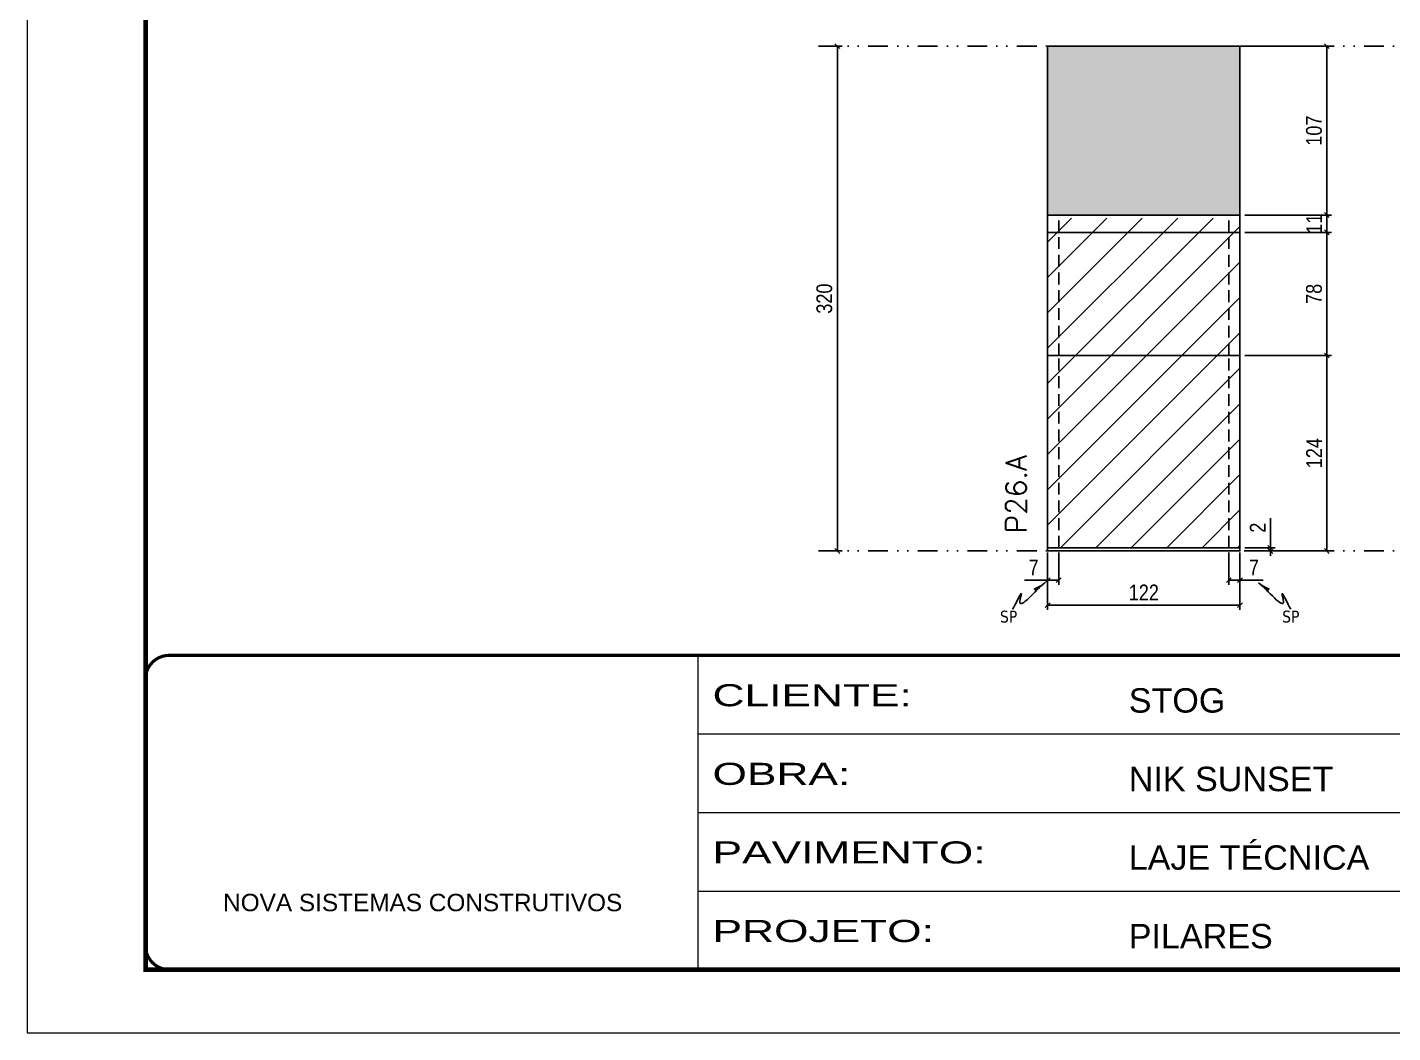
# Model space of a CAD drawing. Extents: x 808 to 7089, y -98 to 17032.
# Drawn here: x 3992 to 4858, y 9091 to 9728 of the extents above; entities that cross this region are included whole.
import ezdxf

# ---------------------------------------------------------------- set-up
doc = ezdxf.new("R2010")
doc.units = 0
for name, pattern in [('CONTINUO', [0]), ('DASHED', [0.75, 0.5, -0.25]), ('DIVIDE2', [0.625, 0.25, -0.125, 0, -0.125, 0, -0.125]), ('HIDDEN', [0.375, 0.25, -0.125])]:
    doc.linetypes.add(name, pattern=pattern)
for name, color, linetype in [('COTA', 241, 'Continuous'), ('Nível', 160, 'Continuous'), ('Painéis', 200, 'Continuous'), ('Sarrafo de Pressão', 42, 'HIDDEN'), ('texto', 7, 'Continuous')]:
    doc.layers.add(name, color=color, linetype=linetype)
for name, color, linetype, lineweight in [('Folhas', 255, 'Continuous', 9), ('REAPROVEITAMENTO', 251, 'Continuous', 9), ('SARRAFO DE PRESSAO', 251, 'DASHED', 9), ('Texto Seção', 7, 'Continuous', 15)]:
    doc.layers.add(name, color=color, linetype=linetype, lineweight=lineweight)
doc.styles.add('ARIAL', font='arial.ttf')
doc.styles.add('COTA TECNICA', font='techl___.ttf', dxfattribs={"height": 10})
doc.styles.add('COTA TECNICA-50', font='techl___.ttf', dxfattribs={"height": 10})
doc.styles.add('REGUA-120', font='ROMANS.shx', dxfattribs={"height": 15})
doc.styles.get("Standard").update_dxf_attribs({"font": 'arial.ttf'})
doc.styles.add('Tecnologia', font='')
doc.styles.get('Tecnologia').set_extended_font_data('Forgotten Futurist')
doc.dimstyles.new('COTA PAINEL-50', dxfattribs={"dimtxt": 10, "dimasz": 3, "dimexe": 3, "dimexo": 3, "dimgap": 3, "dimtad": 1, "dimdec": 1, "dimzin": 12, "dimdsep": 46, "dimtxsty": 'COTA TECNICA-50', "dimblk1": 'OBLIQUE', "dimblk2": 'OBLIQUE', "dimsah": 1, "dimcen": 0.9, "dimclrd": 4, "dimclre": 4, "dimclrt": 240, "dimadec": 1, "dimazin": 3, "dimtfac": 1, "dimtdec": 1, "dimtmove": 0, "dimatfit": 3, "dimfxl": 1, "dimtolj": 1, "dimtzin": 12, "dimarcsym": 0})
doc.dimstyles.new('PAINEL', dxfattribs={"dimtxt": 10, "dimasz": 3, "dimexe": 3, "dimexo": 3, "dimgap": 3, "dimtad": 1, "dimdec": 1, "dimzin": 12, "dimdsep": 46, "dimtxsty": 'COTA TECNICA', "dimblk1": 'OBLIQUE', "dimblk2": 'OBLIQUE', "dimsah": 1, "dimcen": 0.9, "dimclrd": 4, "dimclre": 4, "dimclrt": 240, "dimadec": 1, "dimazin": 3, "dimtfac": 1, "dimtdec": 1, "dimtmove": 0, "dimatfit": 3, "dimfxl": 1, "dimtolj": 1, "dimtzin": 12, "dimarcsym": 0})
doc.dimstyles.get("Standard").update_dxf_attribs({"dimtxt": 0.18, "dimasz": 0.18, "dimexe": 0.18, "dimexo": 0.0625, "dimgap": 0.09, "dimtad": 0, "dimtih": 1, "dimtoh": 1, "dimdec": 4, "dimzin": 0, "dimdsep": 46, "dimtxsty": 'Standard', "dimcen": 0.09, "dimadec": 0, "dimazin": 0, "dimtfac": 1, "dimtdec": 4, "dimtofl": 0, "dimtmove": 0, "dimatfit": 3, "dimfxl": 1, "dimtolj": 1, "dimtzin": 0, "dimarcsym": 0})

# ---------------------------------------------------------------- blocks, each defined once
blk = doc.blocks.new('9999999999')
at = {"color": 30, "linetype": 'CONTINUO'}
for p, q in [((98564.56, 34230.21), (98564.56, 34429.45)), ((98564.56, 34379.64), (99583.98, 34379.64)), ((98564.56, 34329.83), (99487.98, 34329.83)), ((98564.56, 34280.02), (99487.98, 34280.02))]:
    blk.add_line(p, q, dxfattribs=at)
at = {"color": 30, "linetype": 'CONTINUO', "const_width": 2}
blk.add_lwpolyline([(99583.98, 34230.21), (99583.98, 34414.45, 0.414214), (99568.98, 34429.45), (98228.98, 34429.45, 0.414214), (98213.98, 34414.45), (98213.98, 34245.21, 0.414214), (98228.98, 34230.21), (99583.98, 34230.21)], format="xyb", dxfattribs=at)
at = {"layer": 'Folhas'}
blk.add_lwpolyline([(98138.98, 34190.21), (99623.98, 34190.21), (99623.98, 35240.21), (98138.98, 35240.21)], close=True, dxfattribs=at)
at = {"layer": 'Folhas', "color": 30, "const_width": 3}
blk.add_lwpolyline([(98213.98, 34230.21), (99583.98, 34230.21), (99583.98, 35200.21), (98213.98, 35200.21)], close=True, dxfattribs=at)
at = {"color": 7, "linetype": 'Continuous', "ltscale": 5, "style": 'ARIAL'}
for s, height, p in [('STOG', 15.483, (98837.68, 34393.13)), ('NIK SUNSET', 15.483, (98837.68, 34343.32)), ('LAJE TÉCNICA', 15.4829, (98837.68, 34293.51)), ('NOVA SISTEMAS CONSTRUTIVOS', 11.0592, (98263.19, 34267.21)), ('PILARES', 15.483, (98837.68, 34243.7))]:
    blk.add_text(s, height=height, dxfattribs=at).set_placement(p)
at = {"layer": 'Folhas', "color": 7, "style": 'Tecnologia', "width": 1.5}
for s, p in [('CLIENTE:', (98573.65, 34397.17)), ('OBRA:', (98573.65, 34347.31)), ('PAVIMENTO:', (98573.65, 34297.5)), ('PROJETO:', (98573.65, 34247.69))]:
    blk.add_text(s, height=14, dxfattribs=at).set_placement(p)
blk = doc.blocks.new('_Oblique')
at = {"color": 0, "linetype": 'ByBlock', "lineweight": -2}
blk.add_line((-0.5, -0.5), (0.5, 0.5), dxfattribs=at)
blk = doc.blocks.new('*D931')
at = {"layer": 'COTA', "color": 4, "lineweight": -2, "transparency": 16777216}
for p, q in [((4496.66, 9716.44), (4508.51, 9716.44)), ((4505.51, 9396.44), (4505.51, 9716.44)), ((4496.66, 9396.44), (4508.51, 9396.44))]:
    blk.add_line(p, q, dxfattribs=at)
at = {"layer": 'Defpoints', "color": 0, "transparency": 16777216}
for p in [(4493.66, 9716.44), (4505.51, 9716.44), (4493.66, 9396.44)]:
    blk.add_point(p, dxfattribs=at)
at = {"layer": 'COTA', "color": 4, "lineweight": -2, "transparency": 16777216, "xscale": 3, "yscale": 3, "zscale": 3}
for p, rotation in [((4505.51, 9716.44), 90), ((4505.51, 9396.44), 270)]:
    blk.add_blockref('_Oblique', p, dxfattribs=dict(at, rotation=rotation))
at = {"layer": 'COTA', "color": 240, "transparency": 16777216, "insert": (4497.29, 9556.44), "char_height": 10, "attachment_point": 5, "rotation": 90, "style": 'COTA TECNICA-50'}
blk.add_mtext('\\A1;320', dxfattribs=at)
blk = doc.blocks.new('*D907')
at = {"layer": 'COTA', "color": 4, "lineweight": -2, "transparency": 16777216}
for p, q in [((4638.93, 9395.44), (4638.93, 9359.08)), ((4760.93, 9395.44), (4760.93, 9359.08)), ((4760.93, 9362.08), (4638.93, 9362.08))]:
    blk.add_line(p, q, dxfattribs=at)
at = {"layer": 'Defpoints', "color": 0, "transparency": 16777216}
for p in [(4638.93, 9398.44), (4760.93, 9398.44), (4638.93, 9362.08)]:
    blk.add_point(p, dxfattribs=at)
at = {"layer": 'COTA', "color": 4, "lineweight": -2, "transparency": 16777216, "xscale": 3, "yscale": 3, "zscale": 3, "rotation": 180}
blk.add_blockref('_Oblique', (4638.93, 9362.08), dxfattribs=at)
at = {"layer": 'COTA', "color": 4, "lineweight": -2, "transparency": 16777216, "xscale": 3, "yscale": 3, "zscale": 3}
blk.add_blockref('_Oblique', (4760.93, 9362.08), dxfattribs=at)
at = {"layer": 'COTA', "color": 240, "transparency": 16777216, "insert": (4699.93, 9370.14), "char_height": 10, "attachment_point": 5, "style": 'COTA TECNICA'}
blk.add_mtext('\\A1;122', dxfattribs=at)
blk = doc.blocks.new('*D908')
at = {"layer": 'COTA', "color": 4, "lineweight": -2, "transparency": 16777216}
for p, q in [((4753.93, 9395.44), (4753.93, 9374.93)), ((4760.93, 9393.44), (4760.93, 9374.93)), ((4753.93, 9377.93), (4760.93, 9377.93)), ((4760.93, 9377.93), (4775.66, 9377.93))]:
    blk.add_line(p, q, dxfattribs=at)
at = {"layer": 'Defpoints', "color": 0, "transparency": 16777216}
for p in [(4753.93, 9398.44), (4760.93, 9396.44), (4760.93, 9377.93)]:
    blk.add_point(p, dxfattribs=at)
at = {"layer": 'COTA', "color": 4, "lineweight": -2, "transparency": 16777216, "xscale": 3, "yscale": 3, "zscale": 3, "rotation": 180}
blk.add_blockref('_Oblique', (4753.93, 9377.93), dxfattribs=at)
at = {"layer": 'COTA', "color": 4, "lineweight": -2, "transparency": 16777216, "xscale": 3, "yscale": 3, "zscale": 3}
blk.add_blockref('_Oblique', (4760.93, 9377.93), dxfattribs=at)
at = {"layer": 'COTA', "color": 240, "transparency": 16777216, "insert": (4769.8, 9386), "char_height": 10, "attachment_point": 5, "style": 'COTA TECNICA-50'}
blk.add_mtext('\\A1;7', dxfattribs=at)
blk = doc.blocks.new('*D909')
at = {"layer": 'COTA', "color": 4, "lineweight": -2, "transparency": 16777216}
for p, q in [((4638.93, 9393.44), (4638.93, 9374.93)), ((4645.93, 9395.44), (4645.93, 9374.93)), ((4638.93, 9377.93), (4624.2, 9377.93)), ((4645.93, 9377.93), (4638.93, 9377.93))]:
    blk.add_line(p, q, dxfattribs=at)
at = {"layer": 'Defpoints', "color": 0, "transparency": 16777216}
for p in [(4645.93, 9398.44), (4638.93, 9396.44), (4638.93, 9377.93)]:
    blk.add_point(p, dxfattribs=at)
at = {"layer": 'COTA', "color": 4, "lineweight": -2, "transparency": 16777216, "xscale": 3, "yscale": 3, "zscale": 3, "rotation": 180}
blk.add_blockref('_Oblique', (4638.93, 9377.93), dxfattribs=at)
at = {"layer": 'COTA', "color": 4, "lineweight": -2, "transparency": 16777216, "xscale": 3, "yscale": 3, "zscale": 3}
blk.add_blockref('_Oblique', (4645.93, 9377.93), dxfattribs=at)
at = {"layer": 'COTA', "color": 240, "transparency": 16777216, "insert": (4630.07, 9386), "char_height": 10, "attachment_point": 5, "style": 'COTA TECNICA-50'}
blk.add_mtext('\\A1;7', dxfattribs=at)
blk = doc.blocks.new('*D910')
at = {"layer": 'COTA', "color": 4, "linetype": 'ByBlock', "lineweight": -2, "transparency": 16777216}
for p, q in [((4763.93, 9520.44), (4819.01, 9520.44)), ((4816.01, 9396.44), (4816.01, 9520.44)), ((4763.93, 9396.44), (4819.01, 9396.44))]:
    blk.add_line(p, q, dxfattribs=at)
at = {"layer": 'Defpoints', "color": 0, "linetype": 'ByBlock', "transparency": 16777216}
for p in [(4760.93, 9520.44), (4816.01, 9520.44), (4760.93, 9396.44)]:
    blk.add_point(p, dxfattribs=at)
at = {"layer": 'COTA', "color": 4, "linetype": 'ByBlock', "lineweight": -2, "transparency": 16777216, "xscale": 3, "yscale": 3, "zscale": 3}
for p, rotation in [((4816.01, 9520.44), 90), ((4816.01, 9396.44), 270)]:
    blk.add_blockref('_Oblique', p, dxfattribs=dict(at, rotation=rotation))
at = {"layer": 'COTA', "color": 240, "linetype": 'ByBlock', "transparency": 16777216, "insert": (4807.94, 9458.44), "char_height": 10, "attachment_point": 5, "rotation": 90, "style": 'COTA TECNICA'}
blk.add_mtext('\\A1;124', dxfattribs=at)
blk = doc.blocks.new('*D911')
at = {"layer": 'COTA', "color": 4, "lineweight": -2, "transparency": 16777216}
for p, q in [((4780.19, 9398.44), (4780.19, 9417.24)), ((4763.93, 9398.44), (4783.19, 9398.44)), ((4780.19, 9396.44), (4780.19, 9398.44)), ((4763.93, 9396.44), (4783.19, 9396.44)), ((4780.19, 9396.44), (4780.19, 9393.44))]:
    blk.add_line(p, q, dxfattribs=at)
at = {"layer": 'Defpoints', "color": 0, "transparency": 16777216}
for p in [(4760.93, 9398.44), (4760.93, 9396.44), (4780.19, 9396.44)]:
    blk.add_point(p, dxfattribs=at)
at = {"layer": 'COTA', "color": 4, "lineweight": -2, "transparency": 16777216, "xscale": 3, "yscale": 3, "zscale": 3}
for p, rotation in [((4780.19, 9398.44), 270), ((4780.19, 9396.44), 90)]:
    blk.add_blockref('_Oblique', p, dxfattribs=dict(at, rotation=rotation))
at = {"layer": 'COTA', "color": 240, "transparency": 16777216, "insert": (4772.19, 9411.19), "char_height": 10, "attachment_point": 5, "rotation": 90, "style": 'COTA TECNICA-50'}
blk.add_mtext('\\A1;2', dxfattribs=at)
blk = doc.blocks.new('*D912')
at = {"layer": 'COTA', "color": 4, "linetype": 'ByBlock', "lineweight": -2, "transparency": 16777216}
for p, q in [((4763.93, 9520.44), (4819.01, 9520.44)), ((4816.01, 9396.44), (4816.01, 9520.44)), ((4763.93, 9396.44), (4819.01, 9396.44))]:
    blk.add_line(p, q, dxfattribs=at)
at = {"layer": 'Defpoints', "color": 0, "linetype": 'ByBlock', "transparency": 16777216}
for p in [(4760.93, 9520.44), (4816.01, 9520.44), (4760.93, 9396.44)]:
    blk.add_point(p, dxfattribs=at)
at = {"layer": 'COTA', "color": 4, "linetype": 'ByBlock', "lineweight": -2, "transparency": 16777216, "xscale": 3, "yscale": 3, "zscale": 3}
for p, rotation in [((4816.01, 9520.44), 90), ((4816.01, 9396.44), 270)]:
    blk.add_blockref('_Oblique', p, dxfattribs=dict(at, rotation=rotation))
at = {"layer": 'COTA', "color": 240, "linetype": 'ByBlock', "transparency": 16777216, "insert": (4807.94, 9458.44), "char_height": 10, "attachment_point": 5, "rotation": 90, "style": 'COTA TECNICA'}
blk.add_mtext('\\A1;124', dxfattribs=at)
blk = doc.blocks.new('*D913')
at = {"layer": 'COTA', "color": 4, "lineweight": -2, "transparency": 16777216}
for p, q in [((4763.93, 9598.44), (4819.01, 9598.44)), ((4816.01, 9520.44), (4816.01, 9598.44)), ((4763.93, 9520.44), (4819.01, 9520.44))]:
    blk.add_line(p, q, dxfattribs=at)
at = {"layer": 'Defpoints', "color": 0, "transparency": 16777216}
for p in [(4760.93, 9598.44), (4816.01, 9598.44), (4760.93, 9520.44)]:
    blk.add_point(p, dxfattribs=at)
at = {"layer": 'COTA', "color": 4, "lineweight": -2, "transparency": 16777216, "xscale": 3, "yscale": 3, "zscale": 3}
for p, rotation in [((4816.01, 9598.44), 90), ((4816.01, 9520.44), 270)]:
    blk.add_blockref('_Oblique', p, dxfattribs=dict(at, rotation=rotation))
at = {"layer": 'COTA', "color": 240, "transparency": 16777216, "insert": (4807.92, 9559.44), "char_height": 10, "attachment_point": 5, "rotation": 90, "style": 'COTA TECNICA-50'}
blk.add_mtext('\\A1;78', dxfattribs=at)
blk = doc.blocks.new('*D914')
at = {"layer": 'COTA', "color": 4, "lineweight": -2, "transparency": 16777216}
for p, q in [((4729.93, 9716.44), (4819.01, 9716.44)), ((4816.01, 9609.44), (4816.01, 9716.44)), ((4763.93, 9609.44), (4819.01, 9609.44))]:
    blk.add_line(p, q, dxfattribs=at)
at = {"layer": 'Defpoints', "color": 0, "transparency": 16777216}
for p in [(4726.93, 9716.44), (4816.01, 9716.44), (4760.93, 9609.44)]:
    blk.add_point(p, dxfattribs=at)
at = {"layer": 'COTA', "color": 4, "lineweight": -2, "transparency": 16777216, "xscale": 3, "yscale": 3, "zscale": 3}
for p, rotation in [((4816.01, 9716.44), 90), ((4816.01, 9609.44), 270)]:
    blk.add_blockref('_Oblique', p, dxfattribs=dict(at, rotation=rotation))
at = {"layer": 'COTA', "color": 240, "transparency": 16777216, "insert": (4807.91, 9662.94), "char_height": 10, "attachment_point": 5, "rotation": 90, "style": 'COTA TECNICA-50'}
blk.add_mtext('\\A1;107', dxfattribs=at)
blk = doc.blocks.new('*D915')
at = {"layer": 'COTA', "color": 4, "lineweight": -2, "transparency": 16777216}
for p, q in [((4763.93, 9609.44), (4819.01, 9609.44)), ((4816.01, 9609.44), (4816.01, 9598.44)), ((4763.93, 9598.44), (4819.01, 9598.44))]:
    blk.add_line(p, q, dxfattribs=at)
at = {"layer": 'Defpoints', "color": 0, "transparency": 16777216}
for p in [(4760.93, 9609.44), (4760.93, 9598.44), (4816.01, 9598.44)]:
    blk.add_point(p, dxfattribs=at)
at = {"layer": 'COTA', "color": 4, "lineweight": -2, "transparency": 16777216, "xscale": 3, "yscale": 3, "zscale": 3}
for p, rotation in [((4816.01, 9609.44), 90), ((4816.01, 9598.44), 270)]:
    blk.add_blockref('_Oblique', p, dxfattribs=dict(at, rotation=rotation))
at = {"layer": 'COTA', "color": 240, "transparency": 16777216, "insert": (4807.96, 9603.94), "char_height": 10, "attachment_point": 5, "rotation": 90, "style": 'COTA TECNICA-50'}
blk.add_mtext('\\A1;11', dxfattribs=at)

msp = doc.modelspace()

# ---------------------------------------------------------------- hatches: boundary and pattern name
at = {"layer": 'COTA', "linetype": 'ByBlock'}
h = msp.add_hatch(dxfattribs=at)
h.set_pattern_fill('AR-CONC', color=256, scale=0.03)
h.set_pattern_definition([(50, (-3776.1558, 5570.448), (5.46554, -0.4781726), [0.5715, -6.2865]), (355, (-3776.156, 5570.448), (-1.0573026, 5.7317054), [0.4572, -5.0292175]), (100.451445, (-3775.7003, 5570.408), (4.4082374, 5.2535326), [0.4857003, -5.3427073]), (46.1842, (-3776.156, 5571.972), (8.132371, -1.26127), [0.85725, -9.42975]), (96.63556, (-3775.478, 5571.867), (7.122124, 7.422784), [0.728551, -8.014068]), (351.18415, (-3776.156, 5571.972), (7.122124, 7.422784), [0.685799, -7.543792]), (21, (-3775.3938, 5571.591), (4.5484317, -3.067956), [0.5715, -6.2865]), (326, (-3775.394, 5571.591), (1.854061, 5.525639), [0.4572, -5.0292]), (71.451445, (-3775.0147, 5571.3353), (6.4024926, 2.457683), [0.4857003, -5.342698]), (37.5, (-3776.1558, 5570.448), (0.0926581, 2.53665117), [0, -4.96824, 0, -5.1054, 0, -5.04825]), (7.5, (-3776.1558, 5570.448), (2.0045899, 3.00541724), [0, -2.91084, 0, -4.85394, 0, -1.92405]), (327.5, (-3777.855, 5570.448), (4.06771786, -0.1718623), [0, -1.905, 0, -5.9436, 0, -7.8867]), (317.5, (-3778.617, 5570.448), (4.4438754, 0.7627947), [0, -2.4765, 0, -3.94716, 0, -5.6007])])
h.paths.add_polyline_path([(4638.93, 9609.44), (4760.93, 9609.44), (4760.93, 9716.44), (4638.93, 9716.44)])
at = {"layer": 'REAPROVEITAMENTO', "linetype": 'ByBlock'}
h = msp.add_hatch(dxfattribs=at)
h.set_pattern_fill('ANSI31', color=256, scale=5, style=2)
h.set_pattern_definition([(45, (1052.757, 371.037), (-11.22532, 11.22532), [])])
h.paths.add_polyline_path([(4760.93, 9607.44), (4638.93, 9607.44), (4638.93, 9398.44), (4760.93, 9398.44)])

# ---------------------------------------------------------------- linework, layer by layer
at = {"layer": 'COTA', "linetype": 'ByBlock'}
for p, q in [((4638.93, 9716.44), (4638.93, 9716.44)), ((4638.93, 9609.44), (4638.93, 9716.44)), ((4638.93, 9716.44), (4760.93, 9716.44)), ((4760.93, 9609.44), (4760.93, 9716.44))]:
    msp.add_line(p, q, dxfattribs=at)
at = {"layer": 'Nível', "color": 4, "linetype": 'DIVIDE2', "ltscale": 50}
for p, q in [((4493.66, 9716.44), (5436.67, 9716.44)), ((4493.66, 9396.44), (5436.67, 9396.44))]:
    msp.add_line(p, q, dxfattribs=at)
at = {"layer": 'Painéis'}
for points in [[(4760.93, 9609.44), (4638.93, 9609.44), (4638.93, 9598.44), (4760.93, 9598.44)], [(4638.93, 9598.44), (4760.93, 9598.44), (4760.93, 9520.44), (4638.93, 9520.44)], [(4638.93, 9520.44), (4760.93, 9520.44), (4760.93, 9398.44), (4638.93, 9398.44)], [(4638.93, 9396.44), (4760.93, 9396.44), (4760.93, 9398.44), (4638.93, 9398.44)]]:
    msp.add_lwpolyline(points, close=True, dxfattribs=at)
at = {"layer": 'Sarrafo de Pressão', "ltscale": 30}
for p, q in [((4645.93, 9598.44), (4645.93, 9609.44)), ((4753.93, 9598.44), (4753.93, 9609.44)), ((4645.93, 9520.44), (4645.93, 9598.44)), ((4753.93, 9520.44), (4753.93, 9598.44)), ((4645.93, 9398.44), (4645.93, 9520.44)), ((4753.93, 9398.44), (4753.93, 9520.44))]:
    msp.add_line(p, q, dxfattribs=at)

# ---------------------------------------------------------------- block references
at = {"layer": 'SARRAFO DE PRESSAO', "color": 6, "linetype": 'ByBlock'}
msp.add_blockref('9999999999', (-94147.31, -25099.18), dxfattribs=at)

# ---------------------------------------------------------------- texts
at = {"layer": 'texto', "color": 0, "char_height": 7.5, "attachment_point": 5}
for insert in [(4614.15, 9354.76), (4793.18, 9354.76)]:
    msp.add_mtext('{\\fTahoma|b0|i0|c0|p34;\\C4;SP}', dxfattribs=dict(at, insert=insert))
at = {"layer": 'Texto Seção', "insert": (4625.46, 9407.69), "char_height": 13, "width": 285.3299, "attachment_point": 7, "rotation": 90, "style": 'REGUA-120'}
msp.add_mtext('P26.A', dxfattribs=at)

# ---------------------------------------------------------------- dimensions: what is measured, and where the dimension line sits
at = {"layer": 'COTA'}
for base, p1, p2, angle, picture, middle in [((4505.51, 9716.44), (4493.66, 9396.44), (4493.66, 9716.44), 90, '*D931', (4497.29, 9556.44)), ((4816.01, 9716.44), (4760.93, 9609.44), (4726.93, 9716.44), 90, '*D914', (4807.91, 9662.94)), ((4816.01, 9598.44), (4760.93, 9520.44), (4760.93, 9598.44), 90, '*D913', (4807.92, 9559.44)), ((4638.93, 9377.93), (4645.93, 9398.44), (4638.93, 9396.44), 180, '*D909', (4630.07, 9386))]:
    dim = msp.add_linear_dim(base=base, p1=p1, p2=p2, angle=angle, dimstyle='COTA PAINEL-50', dxfattribs=at)
    dim.commit()
    dim.dimension.update_dxf_attribs({"geometry": picture, "text_midpoint": middle})
for base, p1, p2, picture, middle in [((4816.01, 9598.44), (4760.93, 9609.44), (4760.93, 9598.44), '*D915', (4816.01, 9603.94)), ((4780.19, 9396.44), (4760.93, 9398.44), (4760.93, 9396.44), '*D911', (4780.19, 9411.19))]:
    dim = msp.add_linear_dim(base=base, p1=p1, p2=p2, angle=90, dimstyle='COTA PAINEL-50', dxfattribs=at)
    dim.commit()
    dim.dimension.update_dxf_attribs({"geometry": picture, "text_midpoint": middle, "dimtype": 160})
at = {"layer": 'COTA', "linetype": 'ByBlock'}
for picture in ['*D910', '*D912']:
    dim = msp.add_aligned_dim(p1=(4760.93, 9396.44), p2=(4760.93, 9520.44), distance=-55.08, dimstyle='PAINEL', dxfattribs=at)
    dim.commit()
    dim.dimension.update_dxf_attribs({"geometry": picture, "text_midpoint": (4807.94, 9458.44)})
at = {"layer": 'COTA'}
dim = msp.add_linear_dim(base=(4638.93, 9362.08), p1=(4760.93, 9398.44), p2=(4638.93, 9398.44), angle=180, dimstyle='PAINEL', override={"dimarcsym": 2}, dxfattribs=at)
dim.commit()
dim.dimension.update_dxf_attribs({"geometry": '*D907', "text_midpoint": (4699.93, 9370.14)})
dim = msp.add_linear_dim(base=(4760.93, 9377.93), p1=(4753.93, 9398.44), p2=(4760.93, 9396.44), dimstyle='COTA PAINEL-50', dxfattribs=at)
dim.commit()
dim.dimension.update_dxf_attribs({"geometry": '*D908', "text_midpoint": (4769.8, 9386)})

# ---------------------------------------------------------------- leaders
at = {"layer": 'COTA', "path_type": 1}
for points in [[(4637.1, 9376.26), (4621.32, 9364.42), (4622.24, 9369.23), (4616.69, 9359.45)], [(4772.76, 9376.26), (4788.55, 9364.42), (4787.62, 9369.23), (4793.17, 9359.45)]]:
    msp.add_leader(points, dimstyle='Standard', override={"dimasz": 8}, dxfattribs=at)

doc.saveas('drawing.dxf')
